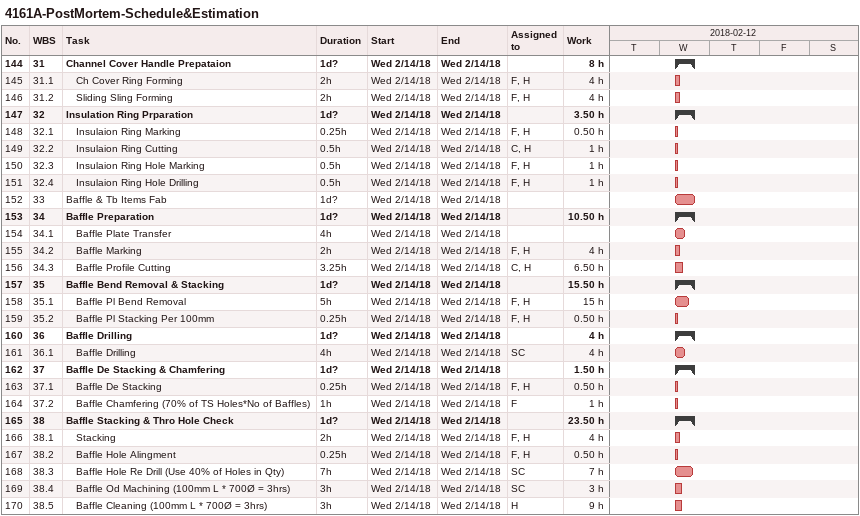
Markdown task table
4161A-PostMortem-Schedule&Estimation

| ID | WBS | Task | Duration | Start | Finish | Resources | Work (h) |
|---|---|---|---|---|---|---|---|
| 144 | 31 | **Channel Cover Handle Prepataion** | 1d? | 2018-02-14 | 2018-02-14 |  | 8 |
| 145 | 31.1 | Ch Cover Ring Forming | 2h | 2018-02-14 | 2018-02-14 | F, H | 4 |
| 146 | 31.2 | Sliding Sling Forming | 2h | 2018-02-14 | 2018-02-14 | F, H | 4 |
| 147 | 32 | **Insulation Ring Prparation** | 1d? | 2018-02-14 | 2018-02-14 |  | 3.50 |
| 148 | 32.1 | Insulaion Ring Marking | 0.25h | 2018-02-14 | 2018-02-14 | F, H | 0.50 |
| 149 | 32.2 | Insulaion Ring Cutting | 0.5h | 2018-02-14 | 2018-02-14 | C, H | 1 |
| 150 | 32.3 | Insulaion Ring Hole Marking | 0.5h | 2018-02-14 | 2018-02-14 | F, H | 1 |
| 151 | 32.4 | Insulaion Ring Hole Drilling | 0.5h | 2018-02-14 | 2018-02-14 | F, H | 1 |
| 152 | 33 | Baffle & Tb Items Fab | 1d? | 2018-02-14 | 2018-02-14 |  |  |
| 153 | 34 | **Baffle Preparation** | 1d? | 2018-02-14 | 2018-02-14 |  | 10.50 |
| 154 | 34.1 | Baffle Plate Transfer | 4h | 2018-02-14 | 2018-02-14 |  |  |
| 155 | 34.2 | Baffle Marking | 2h | 2018-02-14 | 2018-02-14 | F, H | 4 |
| 156 | 34.3 | Baffle Profile Cutting | 3.25h | 2018-02-14 | 2018-02-14 | C, H | 6.50 |
| 157 | 35 | **Baffle Bend Removal & Stacking** | 1d? | 2018-02-14 | 2018-02-14 |  | 15.50 |
| 158 | 35.1 | Baffle Pl Bend Removal | 5h | 2018-02-14 | 2018-02-14 | F, H | 15 |
| 159 | 35.2 | Baffle Pl Stacking Per 100mm | 0.25h | 2018-02-14 | 2018-02-14 | F, H | 0.50 |
| 160 | 36 | **Baffle Drilling** | 1d? | 2018-02-14 | 2018-02-14 |  | 4 |
| 161 | 36.1 | Baffle Drilling | 4h | 2018-02-14 | 2018-02-14 | SC | 4 |
| 162 | 37 | **Baffle De Stacking & Chamfering** | 1d? | 2018-02-14 | 2018-02-14 |  | 1.50 |
| 163 | 37.1 | Baffle De Stacking | 0.25h | 2018-02-14 | 2018-02-14 | F, H | 0.50 |
| 164 | 37.2 | Baffle Chamfering (70% of TS Holes*No of Baffles) | 1h | 2018-02-14 | 2018-02-14 | F | 1 |
| 165 | 38 | **Baffle Stacking & Thro Hole Check** | 1d? | 2018-02-14 | 2018-02-14 |  | 23.50 |
| 166 | 38.1 | Stacking | 2h | 2018-02-14 | 2018-02-14 | F, H | 4 |
| 167 | 38.2 | Baffle Hole Alingment | 0.25h | 2018-02-14 | 2018-02-14 | F, H | 0.50 |
| 168 | 38.3 | Baffle Hole Re Drill (Use 40% of Holes in Qty) | 7h | 2018-02-14 | 2018-02-14 | SC | 7 |
| 169 | 38.4 | Baffle Od Machining (100mm L * 700Ø = 3hrs) | 3h | 2018-02-14 | 2018-02-14 | SC | 3 |
| 170 | 38.5 | Baffle Cleaning (100mm L * 700Ø = 3hrs) | 3h | 2018-02-14 | 2018-02-14 | H | 9 |
